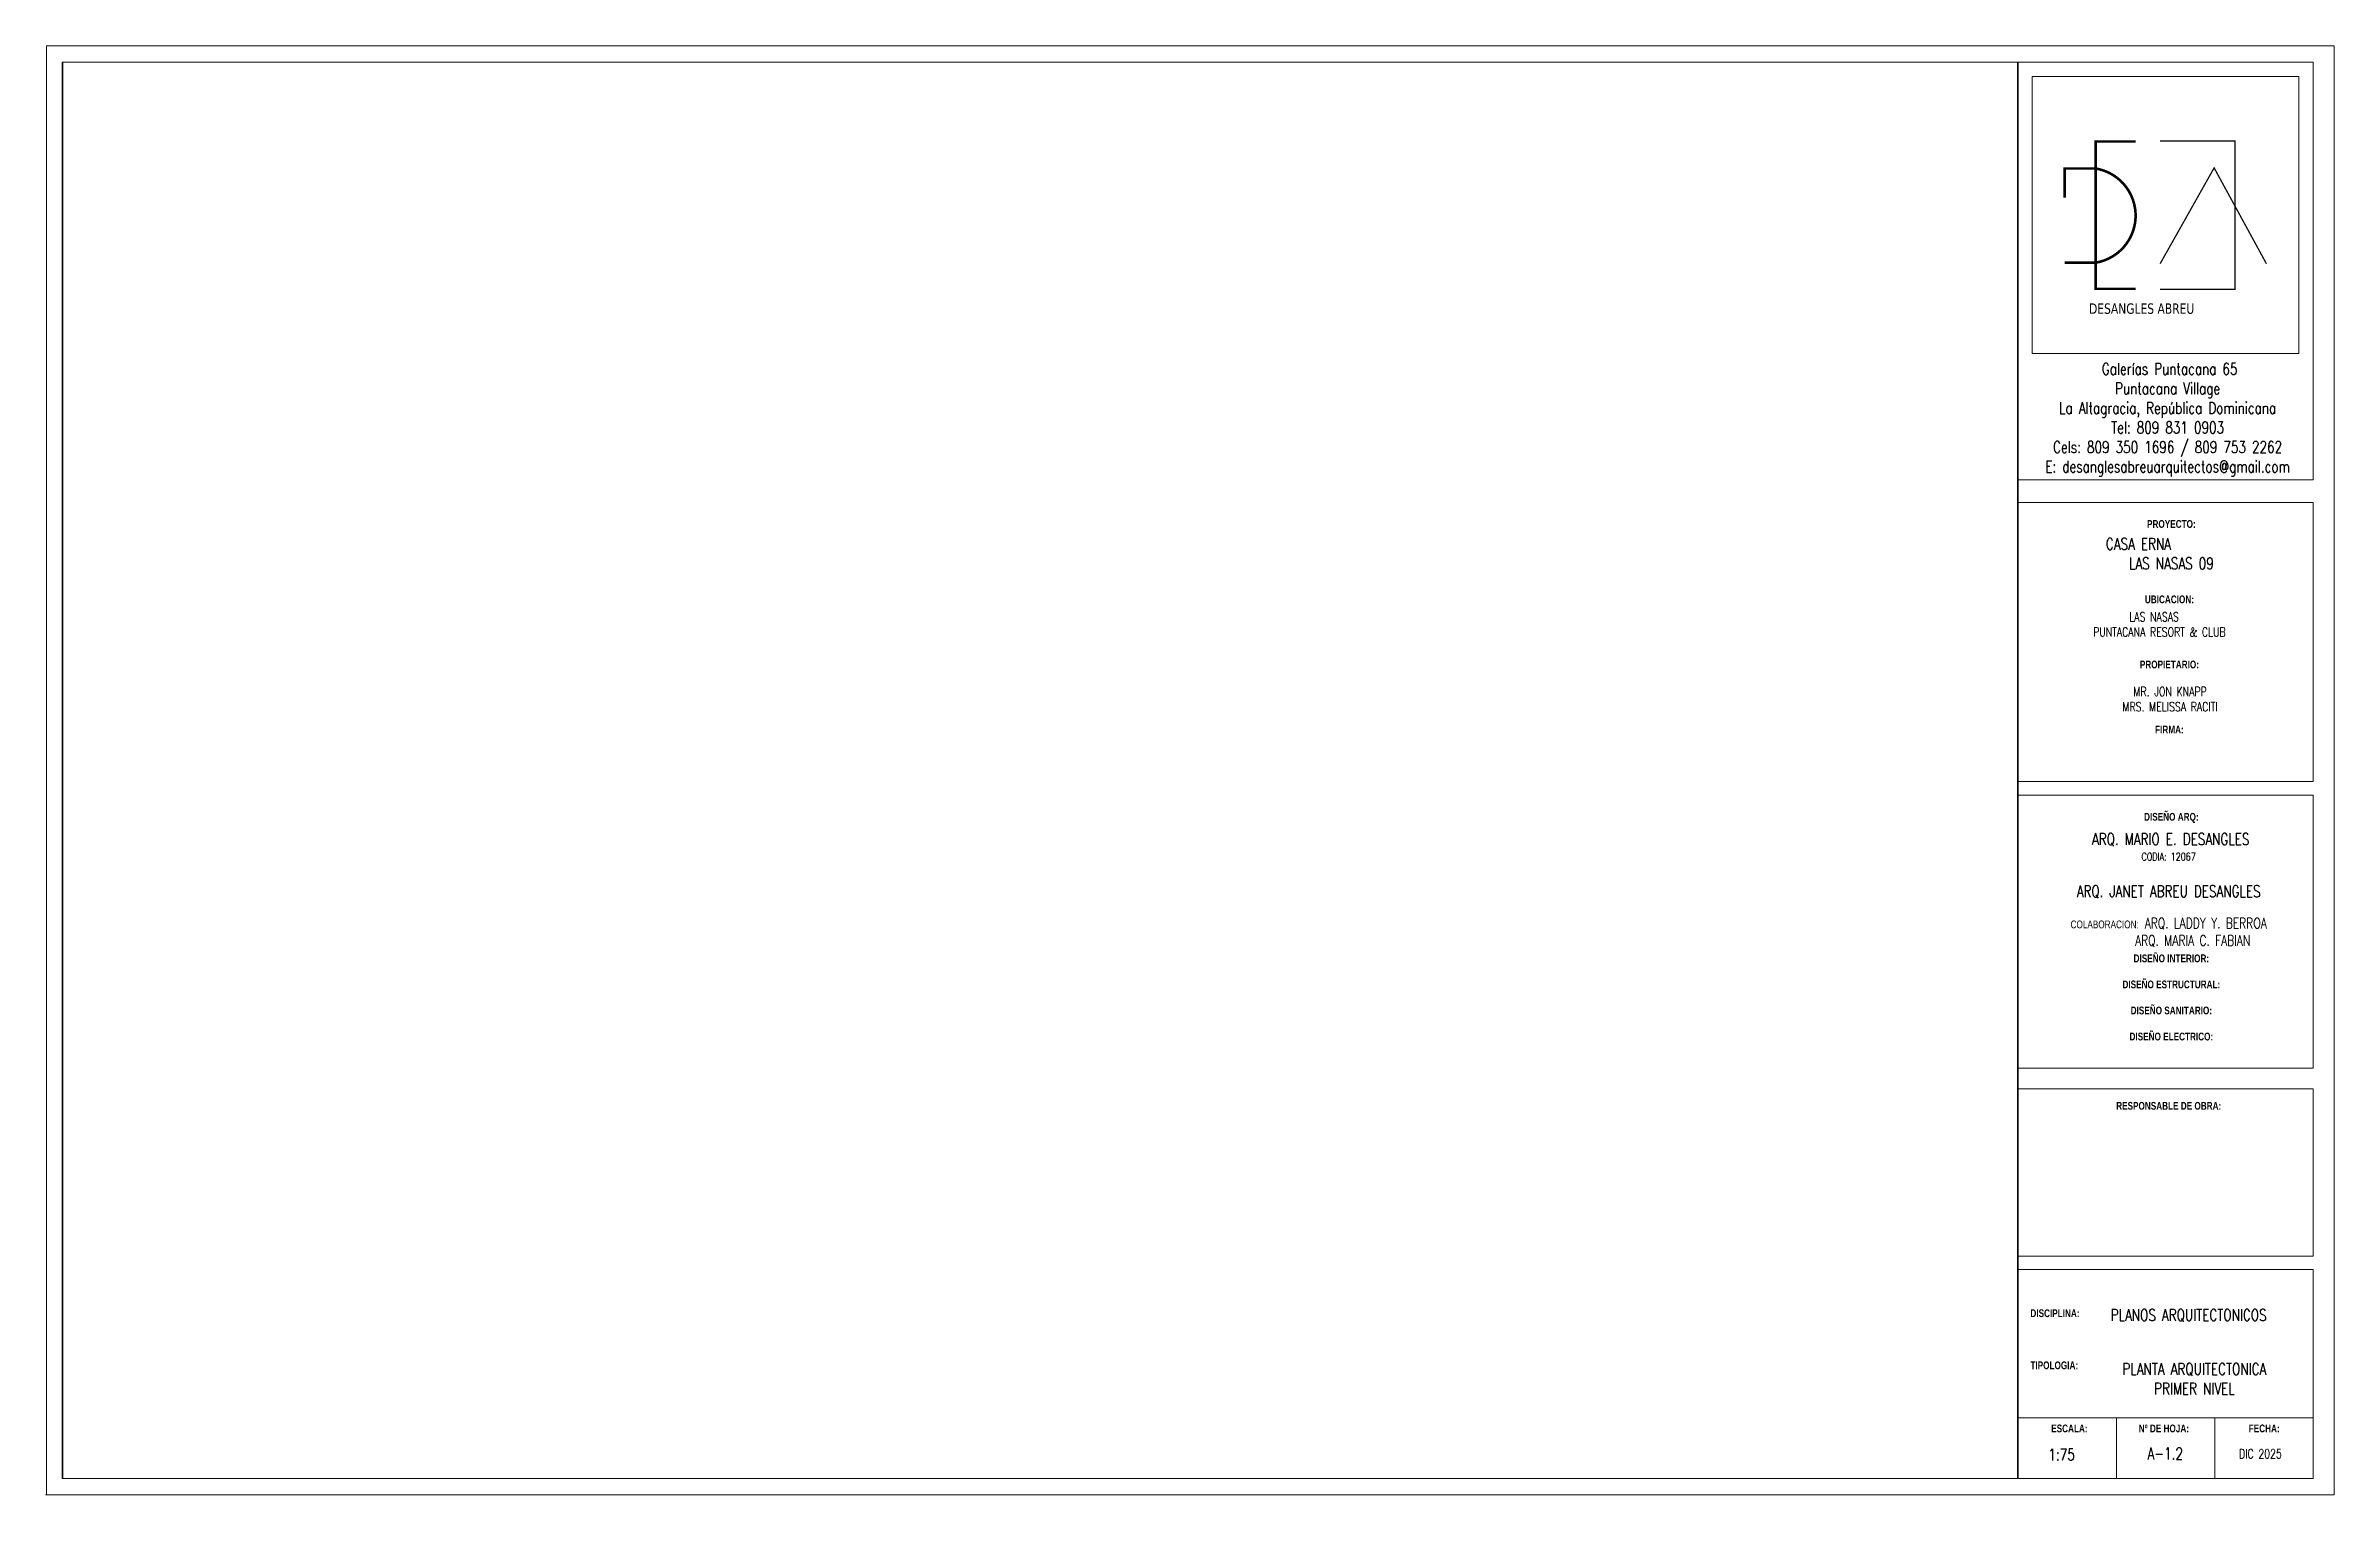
# Paper-space layout 'A-1.2' of a CAD drawing. Header units: metres. Extents: x 0.019 to 0.897, y 0.02 to 0.576.
# The model-space entities are those that its viewports show. They can reach past a viewport. Long polylines and large blocks are cut down to what shows.
import ezdxf

# ---------------------------------------------------------------- set-up
doc = ezdxf.new("R2010")
doc.units = ezdxf.units.M
doc.linetypes.add('0', pattern=[0])
doc.layers.get('0').update_dxf_attribs({"color": 250, "linetype": '0', "lineweight": 20})
doc.layers.get('Defpoints').update_dxf_attribs({"color": 6})
doc.styles.add('Arch-Dim', font='romans.shx', dxfattribs={"width": 0.75})

# ---------------------------------------------------------------- blocks, each defined once
blk = doc.blocks.new('XREF-TJ-Tecne2-24X36')
at = {"lineweight": 13}
for p, q in [((0.88335, 0.05683), (0.77012, 0.05683)), ((0.80786, 0.03354), (0.80786, 0.05683)), ((0.84561, 0.03354), (0.84561, 0.05683)), ((0.01287, 0.02707), (0.01287, 0.02719)), ((0.01287, 0.02719), (0.01313, 0.02719))]:
    blk.add_line(p, q, dxfattribs=at)
for points in [[(0.89143, 0.58374), (0.01313, 0.58374), (0.01313, 0.02719), (0.89143, 0.02719)], [(0.77012, 0.57739), (0.88338, 0.57739), (0.88338, 0.41697), (0.77012, 0.41697)], [(0.77543, 0.57191), (0.8779, 0.57191), (0.8779, 0.46558), (0.77543, 0.46558)], [(0.88338, 0.40839), (0.77012, 0.40839), (0.77012, 0.30112), (0.88338, 0.30112)], [(0.77012, 0.29594), (0.88335, 0.29594), (0.88335, 0.19103), (0.77012, 0.19103)], [(0.77012, 0.1831), (0.88335, 0.1831), (0.88335, 0.11893), (0.77012, 0.11893)]]:
    blk.add_lwpolyline(points, close=True)
for points, const_width in [([(0.81521, 0.54696), (0.79987, 0.54696), (0.79987, 0.49039), (0.81521, 0.49039)], 0.001), ([(0.82455, 0.54714), (0.85338, 0.54714), (0.85338, 0.49021), (0.82455, 0.49021)], 0.0005), ([(0.78797, 0.50043), (0.79987, 0.50043), (0.79987, 0.53659), (0.78797, 0.53659), (0.78797, 0.52543)], 0.001), ([(0.8246, 0.50004), (0.84532, 0.53684), (0.86539, 0.50003)], 0.0005)]:
    blk.add_lwpolyline(points, dxfattribs=dict(const_width=const_width))
at = {"const_width": 0.001}
blk.add_lwpolyline([(0.79987, 0.53659, -0.846806), (0.79987, 0.50043, -1.311035)], format="xyb", dxfattribs=at)
blk.add_lwpolyline([(0.85644, 0.11374), (0.88335, 0.11374), (0.88335, 0.03354), (0.77012, 0.03354), (0.77012, 0.11374), (0.88335, 0.11374)])
at = {"layer": 'Defpoints', "color": 255, "lineweight": 13}
blk.add_lwpolyline([(0.01948, 0.57739), (0.77012, 0.57739), (0.77012, 0.03354), (0.01948, 0.03354)], close=True, dxfattribs=at)
at = {"style": 'Arch-Dim'}
for s, insert, char_height, width, attachment_point in [('\\pxsm2,qd;{\\H1.25x; \\fVerdana|b0|i0|c0|p34;\\H1.3072x;DESANGLES ABREU}', (0.79573, 0.48479), 0.0024479, 0.057903, 1), ('\\pxqc;{\\H1.25x; \\H1.4706x;Galerías Puntacana 65  \\PPuntacana Village\\PLa Altagracia, República Dominicana  \\PTel: 809 831 0903\\PCels: 809 350 1696 / 809 753 2262\\PE: desanglesabreuarquitectos@gmail.com}', (0.77012, 0.46188), 0.0024479, 0.1146695, 1), ('\\pxqc;{\\fArial|b1|i0|c0|p34;PROYECTO:}', (0.8289, 0.40006), 0.003, 0.0660399, 5), ('{\\H1.25x;              \\H1.47065x;CASA ERNA\\P\\pxqc;LAS NASAS 09}', (0.78171, 0.39469), 0.0024479, 0.0944146, 1), ('\\pxqc;{\\fArial|b1|i0|c0|p34;UBICACION:\\P\\P\\P\\P\\PPROPIETARIO:\\P\\P\\P\\P\\PFIRMA:}', (0.82816, 0.34612), 0.003, 0.0660399, 5), ('      {\\H0.77778x;LAS NASAS\\PPUNTACANA RESORT & CLUB}', (0.79889, 0.36617), 0.0045, 0.0944146, 1), ('\\pxi-3,l6.3162,qc,t6.3162;MR. JON KNAPP  \\PMRS. MELISSA RACITI', (0.74997, 0.33747), 0.0035, 0.1452831, 1), ('\\pxqc;{\\fArial|b1|i0|c0|p34;DISEÑO ARQ:}', (0.8289, 0.28718), 0.003, 0.0660399, 5), ('\\pxqc;{\\H1.25x; \\H1.4706x;ARQ. MARIO E. DESANGLES\\H0.55557x;\\P\\H1.2x;CODIA: 12067\\P\\H1.49995x;\\PARQ. JANET ABREU DESANGLES\\P\\H0.66669x;\\P\\fArial|b0|i0|c0|p34;COLABORACION:\\Fromans|c0;\\H1.5x; \\H0.88892x;ARQ. LADDY Y. BERROA\\P         ARQ. MARIA C. FABIAN\\P           \\P          }', (0.78065, 0.28129), 0.0024479, 0.0944146, 1), ('\\pxqc;{\\fArial|b1|i0|c0|p34;\\PDISEÑO INTERIOR:   \\Fromans|c0;\\H1.83825x;\\P\\fArial|b1|i0|c0|p34;\\H0.544x;\\PDISEÑO ESTRUCTURAL:\\P\\pq*;\\P\\pqc;DISEÑO SANITARIO:\\P\\PDISEÑO ELECTRICO:}', (0.8289, 0.22072), 0.003, 0.0868059, 5), ('\\pxqc;{\\fArial|b1|i0|c0|p34;RESPONSABLE DE OBRA:}', (0.82789, 0.1766), 0.003, 0.0660399, 5), ('\\pxql;{\\fArial|b1|i0|c0|p34;DISCIPLINA:\\P\\P\\P\\PTIPOLOGIA:}', (0.80781, 0.08695), 0.003, 0.0660399, 5), ('\\pxqc;{\\H1.25x; \\H1.4706x;PLANOS ARQUITECTONICOS}', (0.78755, 0.09855), 0.0024479, 0.0944146, 1), ('\\pxqc;{\\fArial|b1|i0|c0|p34;ESCALA:}', (0.78976, 0.0527), 0.003, 0.0660399, 5), ('\\pxqc;{\\fArial|b1|i0|c0|p34;Nº DE HOJA:}', (0.82603, 0.0527), 0.003, 0.0660399, 5), ('\\pxqc;{\\fArial|b1|i0|c0|p34;FECHA:}', (0.86455, 0.0527), 0.003, 0.0660399, 5), ('{\\H1.45833x;DIC 2025}', (0.85488, 0.04474), 0.0024, 0.0944146, 1)]:
    blk.add_mtext(s, dxfattribs=dict(at, insert=insert, char_height=char_height, width=width, attachment_point=attachment_point))

msp = doc.modelspace()

# ---------------------------------------------------------------- linework, layer by layer
at = {"color": 7, "linetype": 'Continuous', "lineweight": 0, "true_color": 0x000000, "invisible_edges": 15}
msp.add_3dface([(119.452, 46.55, 0.206), (120.352, 46.55, 0.206), (120.352, 43.55, 0.206), (119.452, 43.55, 0.206)], dxfattribs=at)

psp = doc.layouts.new('A-1.2')

# ---------------------------------------------------------------- block references
at = {"lineweight": 13}
psp.add_blockref('XREF-TJ-Tecne2-24X36', (0.00588, -0.00736), dxfattribs=at)

# ---------------------------------------------------------------- texts
at = {"attachment_point": 1, "style": 'Arch-Dim'}
for s, insert, char_height, width in [('\\pxqc;{\\H1.25x; }', (0.75859, 0.36079), 0.0024479, 0.1131964), ('\\pxqc;PLANTA ARQUITECTONICA\\PPRIMER NIVEL', (0.79204, 0.07043), 0.0045, 0.103134), ('1:75', (0.78757, 0.03757), 0.0045, 0.103134), ('A-1.2', (0.82565, 0.03799), 0.0045, 0.103134)]:
    psp.add_mtext(s, dxfattribs=dict(at, insert=insert, char_height=char_height, width=width))

# ---------------------------------------------------------------- viewports
at = {"layer": 'Defpoints', "lineweight": 13}
psp.add_viewport(center=(0.40037, 0.2981), size=(0.75064, 0.5438534), view_center_point=(139.77485, 48.07388), view_height=40.7890039, dxfattribs=at)

doc.saveas('drawing.dxf')
